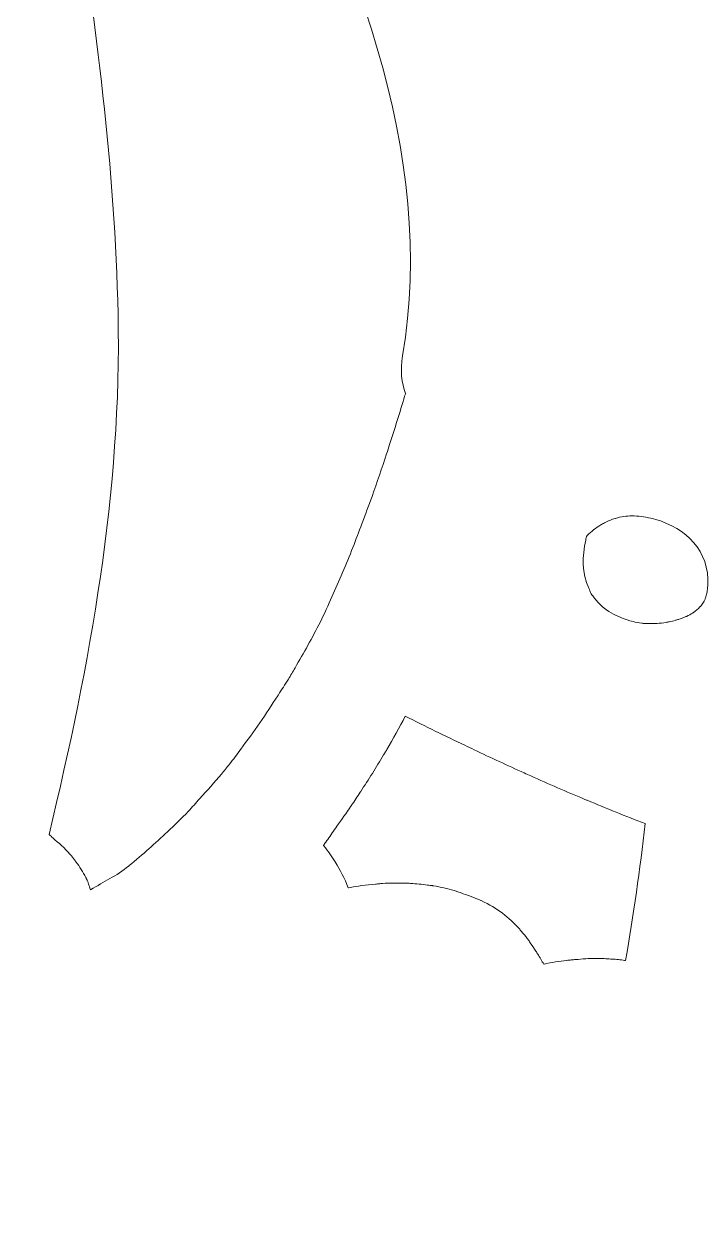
# Model space of a CAD drawing. Header units: millimetres. Extents: x -416 to 1516, y -417 to 43.
# Drawn here: x 1069.4 to 1079.61, y -198.27 to -180.12 of the extents above; entities that cross this region are included whole.
import ezdxf

# ---------------------------------------------------------------- set-up
doc = ezdxf.new("R2010")
doc.units = ezdxf.units.MM
doc.header["$MEASUREMENT"] = 0
doc.layers.add('Layer 2', color=7, linetype='Continuous')

msp = doc.modelspace()

# ---------------------------------------------------------------- linework, layer by layer
at = {"layer": 'Layer 2', "lineweight": 0}
for points, knots in [([(1070.142259118315, -177.9196149014089), (1070.143206519574, -177.9182583950616), (1070.143981666058, -177.9166219747061), (1070.145015194703, -177.9152654683588), (1070.206596276502, -177.8278892341141), (1070.264646135429, -177.7352161655609), (1070.318906389321, -177.6372247308523), (1070.322351484807, -177.6314757277613), (1070.325882707679, -177.6256836609767), (1070.329586185326, -177.6201499763536), (1070.333634172521, -177.6137980815526), (1070.33785441449, -177.6077691644534), (1070.341644019524, -177.6008789734829), (1070.341902401686, -177.6003406773134), (1070.342246911234, -177.5999100403777), (1070.342505293395, -177.5993717442082), (1070.427426897107, -177.607316995671), (1070.511487226947, -177.6113003873258), (1070.594686282916, -177.6113219191726), (1070.59485853769, -177.6113219191726), (1070.595030792464, -177.6113003873258), (1070.595203047238, -177.6113003873258), (1070.595375302013, -177.6113003873258), (1070.595547556787, -177.6113219191726), (1070.595633684174, -177.6113219191726), (1070.595719811561, -177.6113219191726), (1070.595719811561, -177.6113219191726), (1070.595805938948, -177.6113219191726), (1070.598475887949, -177.6113219191726), (1070.600973582176, -177.6109343459305), (1070.603643531177, -177.6109343459305), (1070.67891886753, -177.6106759637691), (1070.753332930011, -177.6068863587354), (1070.826885718621, -177.6000607633052), (1070.827488610331, -177.5999961677649), (1070.828091502041, -177.6000392314584), (1070.828694393751, -177.5999746359181), (1070.828694393751, -177.5999746359181), (1070.829211158074, -177.5999100403777), (1070.829211158074, -177.5999100403777), (1070.851690406115, -177.597799919393), (1070.873566762447, -177.593838059585), (1070.895873755714, -177.5911250468903), (1070.897079539134, -177.5909743239629), (1070.898285322553, -177.5908020691886), (1070.899491105973, -177.5906513462611), (1070.9019888002, -177.5903499004062), (1070.90440036704, -177.5898331360834), (1070.906811933879, -177.5895316902284), (1070.956076799318, -177.5832874546614), (1071.005083282596, -177.5766341140055), (1071.05331461939, -177.5673323561953), (1071.054434275422, -177.5671170377275), (1071.055467804068, -177.5670524421871), (1071.0565874601, -177.5668371237193), (1071.056931969649, -177.566772528179), (1071.057190351811, -177.5666864007918), (1071.057534861359, -177.5666218052515), (1071.083286950111, -177.5616048849511), (1071.108608401928, -177.5551237990695), (1071.134102108519, -177.549224073051), (1071.135049509777, -177.5489872227364), (1071.136083038423, -177.5487934361153), (1071.137030439681, -177.5485565858007), (1071.139355879134, -177.5480182896311), (1071.141595191199, -177.5472862068405), (1071.144006758039, -177.5467263788242), (1071.187414961153, -177.5364772197555), (1071.230478654719, -177.5255605734367), (1071.273025583961, -177.5127491246009), (1071.274834259091, -177.5122108284313), (1071.276729061608, -177.511844787036), (1071.278537736738, -177.5112849590197), (1071.279140628448, -177.5111127042454), (1071.279743520158, -177.5108758539308), (1071.280346411867, -177.5107035991565), (1071.305926245846, -177.5028875387744), (1071.331161570275, -177.4942317363677), (1071.356396894704, -177.4854682747271), (1071.357258168576, -177.4851668288721), (1071.358205569834, -177.4848869148639), (1071.359066843705, -177.484585469009), (1071.361306155771, -177.4838103225248), (1071.363373213062, -177.4828413894196), (1071.365612525127, -177.4820662429354), (1071.406006269692, -177.4678336922119), (1071.445969377321, -177.4523738262219), (1071.485415720627, -177.435708176812), (1071.488257924402, -177.4345023933922), (1071.491186255565, -177.4335765239805), (1071.49402845934, -177.4323707405607), (1071.494889733211, -177.4320046991654), (1071.495751007083, -177.4315955940765), (1071.496612280954, -177.4312295526812), (1071.520383439802, -177.4210234573061), (1071.54415459865, -177.4107097026971), (1071.56758124795, -177.3995992697572), (1071.568011884886, -177.3993839512894), (1071.568442521821, -177.3992116965151), (1071.568873158757, -177.3989963780473), (1071.569045413532, -177.398931782507), (1071.569131540919, -177.3988887188134), (1071.569303795693, -177.398824123273), (1071.56938992308, -177.3987810595795), (1071.569476050467, -177.3987595277327), (1071.569476050467, -177.3987164640391), (1071.569562177854, -177.3986949321923), (1071.569648305241, -177.3986734003456), (1071.569648305241, -177.3986518684988), (1071.571629235145, -177.3977259990871), (1071.573437910275, -177.3965632793608), (1071.575418840179, -177.3956374099492), (1071.614520673937, -177.3769047032481), (1071.652761233823, -177.3562771940302), (1071.690829538935, -177.3350467931024), (1071.695222035679, -177.3325706307223), (1071.699786787197, -177.330525105278), (1071.70417928394, -177.3280274110512), (1071.705471194747, -177.3272953282605), (1071.706763105554, -177.3265417136231), (1071.708055016361, -177.3258096308325), (1071.728122697563, -177.3143546883441), (1071.748448760926, -177.3035457012591), (1071.768171932579, -177.2913802078268), (1071.768860951676, -177.2909711027379), (1071.769549970773, -177.2906481250362), (1071.770152862483, -177.2902390199473), (1071.771961537613, -177.2890978320678), (1071.773684085355, -177.2876982620269), (1071.775492760485, -177.2865570741475), (1071.814939103791, -177.2620968962022), (1071.853007408903, -177.2349452374091), (1071.891075714015, -177.2076428556884), (1071.898827178857, -177.2020230436781), (1071.907009280634, -177.197178378152), (1071.914760745476, -177.1914724387546), (1071.917258439703, -177.1896852954716), (1071.919670006543, -177.187962747729), (1071.922167700769, -177.1862186681396), (1071.933967152806, -177.1774336746522), (1071.946197241779, -177.1697252735039), (1071.957910566429, -177.1606818978551), (1071.958513458139, -177.1601866653791), (1071.959202477236, -177.1597560284435), (1071.959891496333, -177.1592392641207), (1071.961700171463, -177.1577966303863), (1071.963422719205, -177.15603101895), (1071.965317521722, -177.1545668533688), (1072.004074845931, -177.1241638857115), (1072.041281877172, -177.0903804181093), (1072.078488908413, -177.0568122689749), (1072.099331736099, -177.0382302852013), (1072.121380347204, -177.0219306771867), (1072.141706410567, -177.0022290373804), (1072.141706410567, -177.0022290373804), (1072.141706410567, -177.0022075055336), (1072.141706410567, -177.0022075055336), (1072.14851047415, -176.9955972285713), (1072.153161353056, -176.9886639739073), (1072.159793161865, -176.9820321650982), (1072.163496639511, -176.9784148148387), (1072.166080461125, -176.9746252098049), (1072.169697811385, -176.9709863276986), (1072.170817467417, -176.9698236079723), (1072.171678741289, -176.9685962927057), (1072.172884524708, -176.9674335729794), (1072.228953453731, -176.9107832840938), (1072.280716013397, -176.8534870398048), (1072.327138675061, -176.795372585338), (1072.327397057222, -176.7950280757894), (1072.327827694158, -176.7946835662409), (1072.328086076319, -176.7943390566924), (1072.328602840642, -176.7936715694421), (1072.329291859739, -176.7930040821919), (1072.329808624062, -176.7923365949416), (1072.330928280094, -176.7909585567475), (1072.332392445676, -176.7896451140937), (1072.333512101708, -176.7882670758996), (1072.333512101708, -176.7882670758996), (1072.333512101708, -176.7882455440528), (1072.333512101708, -176.7882455440528), (1072.337560088904, -176.7831209645185), (1072.341091311776, -176.7778887257503), (1072.344967044197, -176.7726995506757), (1072.347292483649, -176.7696420284325), (1072.348842776618, -176.7663907195683), (1072.35116821607, -176.7633116654784), (1072.35237399949, -176.7617398406632), (1072.353235273361, -176.7600603566142), (1072.354441056781, -176.7584669999522), (1072.354957821104, -176.7577564490084), (1072.355302330653, -176.757002834371), (1072.355905222362, -176.7562922834272), (1072.40611748906, -176.6901249182636), (1072.450731475594, -176.6227517696802), (1072.490005564126, -176.5542804969108), (1072.490263946287, -176.5538498599752), (1072.490608455836, -176.5534192230395), (1072.490866837997, -176.5529885861039), (1072.491555857094, -176.551782802684), (1072.492503258353, -176.5506631466513), (1072.49319227745, -176.5494573632315), (1072.494484188257, -176.5471749874725), (1072.496378990774, -176.5450218027942), (1072.49767090158, -176.5427394270352), (1072.505508493809, -176.5291312998685), (1072.513518340813, -176.5154801090082), (1072.520839168719, -176.501721258914), (1072.520839168719, -176.5016566633736), (1072.520839168719, -176.5015920678333), (1072.520925296106, -176.5015274722929), (1072.521786569977, -176.4998264563971), (1072.5223033343, -176.4979962494206), (1072.523250735559, -176.4962952335247), (1072.523681372494, -176.4954124278066), (1072.523939754655, -176.4944434947014), (1072.524456518978, -176.4935606889833), (1072.524628773753, -176.493194647588), (1072.524801028527, -176.4927855424991), (1072.524973283301, -176.4924195011038), (1072.56614217435, -176.4136129418787), (1072.603176950816, -176.3336436629274), (1072.632115752892, -176.2511120942088), (1072.655628529579, -176.1840834551739), (1072.675437828619, -176.1157413734853), (1072.691974286949, -176.0458920625219), (1072.693610707304, -176.0391095307853), (1072.693524579917, -176.0314226614838), (1072.695074872885, -176.0246185979005), (1072.695591637208, -176.022379285835), (1072.696452911079, -176.0203122285439), (1072.696969675402, -176.0180729164785), (1072.697400312338, -176.0167810056715), (1072.697744821886, -176.0155106267113), (1072.698089331435, -176.0141756522108), (1072.698347713596, -176.0130990598716), (1072.698778350532, -176.0121085949196), (1072.699036732693, -176.0110320025805), (1072.699467369629, -176.0089864771361), (1072.700242516113, -176.0070916746192), (1072.700759280436, -176.0050892128684), (1074.370855444298, -178.8054350780538), (1075.619185793378, -182.1342370588296), (1075.101387941945, -185.1261087011481), (1075.063836401156, -185.343623417348), (1075.086574031359, -185.5307351658907), (1075.145140654608, -185.6929776313991), (1075.141006540026, -185.7068872044208), (1075.136700170669, -185.7207752455958), (1075.132566056087, -185.7346632867707), (1075.059874541348, -185.9780592828036), (1074.984685332382, -186.2207447278927), (1074.907084556577, -186.4609540106017), (1074.891926136442, -186.5074412678058), (1074.876423206758, -186.5534332925339), (1074.860920277075, -186.5994899128023), (1074.789779055304, -186.8166816513005), (1074.717087540566, -187.0323661605239), (1074.641984458987, -187.2436151093101), (1074.591858319677, -187.3838735592533), (1074.540009632624, -187.5198687035336), (1074.488160945571, -187.6559930388945), (1074.443719213811, -187.7754732566923), (1074.3996219916, -187.8956855572808), (1074.35397447642, -188.0110962560366), (1074.251052248798, -188.2690693123415), (1074.14563232695, -188.5193770311917), (1074.037370201326, -188.7566579827383), (1073.985952151208, -188.8692480095656), (1073.918600534472, -189.0254615579749), (1073.863823516256, -189.1326901549533), (1073.741781008691, -189.3713276128472), (1073.613451201866, -189.6018906281975), (1073.481676299555, -189.8288578251351), (1073.448689510284, -189.8857449643353), (1073.415358211464, -189.9422014665999), (1073.381596275708, -189.9983565230094), (1073.333451066302, -190.0786487796626), (1073.280827232765, -190.1544624121848), (1073.230787220842, -190.2329029300146), (1073.227686634905, -190.2377691273875), (1073.224413794194, -190.2424200062926), (1073.221313208257, -190.2472862036655), (1073.046043975445, -190.5245517946878), (1072.861042347887, -190.7924940960531), (1072.665188669551, -191.0511131077614), (1072.66312161226, -191.0538476523029), (1072.661140682356, -191.0567329197717), (1072.659073625064, -191.0594674643132), (1072.604210479462, -191.1322881701327), (1072.552706301957, -191.2079726115742), (1072.495948353838, -191.2791138333446), (1072.456071373596, -191.3290031223404), (1072.415677629032, -191.3785048380941), (1072.374853247531, -191.427683576146), (1072.27012234478, -191.5538601982933), (1072.157812231961, -191.6743739447367), (1072.047310794271, -191.7962441975274), (1071.988571916248, -191.8609904608033), (1071.934225534968, -191.9289234374031), (1071.873161217492, -191.9920978758639), (1071.772564429323, -192.0963120142927), (1071.667144507474, -192.1973825030912), (1071.56069105698, -192.2976778454055), (1071.376895212842, -192.4719350814188), (1071.187414961153, -192.642531903479), (1070.985790747879, -192.8057002383992), (1070.984498837072, -192.8068629581255), (1070.983120798878, -192.8080472096985), (1070.981742760683, -192.8091668657312), (1070.782702369023, -192.969988229352), (1070.610447594761, -193.0475028777702), (1070.400469024935, -193.1709664872228), (1070.375061445731, -193.1005142845494), (1070.372908261053, -193.0706496130617), (1070.338629560974, -193.0011017479532), (1070.336907013232, -192.9976781843147), (1070.336993140619, -192.9962355505803), (1070.335098338102, -192.992596668474), (1070.334409319005, -192.9913478213606), (1070.333634172521, -192.9902927608682), (1070.332859026037, -192.9891085092952), (1070.289278568148, -192.9042730329709), (1070.238118900192, -192.8260693654557), (1070.18325575459, -192.751095474958), (1070.18325575459, -192.7510524112644), (1070.183169627202, -192.7510308794176), (1070.183169627202, -192.7509878157241), (1070.183169627202, -192.7509878157241), (1070.183169627202, -192.7509662838773), (1070.183169627202, -192.7509662838773), (1070.181877716396, -192.7491791405943), (1070.180585805589, -192.7474996565452), (1070.179207767394, -192.7457986406494), (1070.178691003072, -192.7451742170927), (1070.178174238749, -192.7446359209231), (1070.1778297292, -192.7440114973664), (1070.177485219652, -192.743559328584), (1070.177140710103, -192.7431286916483), (1070.176796200555, -192.7426765228659), (1070.15681464674, -192.71500809975), (1070.136144073829, -192.6882009505054), (1070.11478448182, -192.6617813745029), (1070.11478448182, -192.6617813745029), (1070.114267717498, -192.6612000146397), (1070.114267717498, -192.6612000146397), (1070.11418159011, -192.6610277598655), (1070.114095462723, -192.6608555050912), (1070.113923207949, -192.6606832503169), (1070.113837080562, -192.6605971229298), (1070.113750953175, -192.6605109955427), (1070.113750953175, -192.6604248681556), (1070.113234188852, -192.659886571986), (1070.112889679303, -192.6593482758164), (1070.112459042368, -192.6588315114936), (1070.111167131561, -192.6572812185253), (1070.110047475528, -192.655623266323), (1070.108841692108, -192.6540729733546), (1070.108841692108, -192.6540729733546), (1070.108841692108, -192.6540514415078), (1070.108841692108, -192.6540514415078), (1070.105568851397, -192.6501541772402), (1070.101951501138, -192.646601422521), (1070.09859253304, -192.6428118174872), (1070.098334150878, -192.6424888397855), (1070.09798964133, -192.6421658620837), (1070.097731259168, -192.641842884382), (1070.097300622233, -192.6413261200592), (1070.09678385791, -192.6409170149703), (1070.096267093587, -192.6404863780347), (1070.09497518278, -192.6392805946148), (1070.093511017199, -192.6381394067353), (1070.092305233779, -192.6367613685412), (1070.091874596843, -192.6362661360652), (1070.091357832521, -192.6358570309764), (1070.090927195585, -192.6354263940407), (1070.090754940811, -192.6352756711132), (1070.090668813423, -192.6351464800325), (1070.090496558649, -192.6349742252583), (1070.013843184103, -192.5437653222863), (1069.92444295626, -192.4654109318436), (1069.832458906804, -192.3897480222488), (1069.814544410281, -192.3750417708962), (1069.80076402834, -192.3561798731144), (1069.782332767494, -192.3419903860845), (1069.780437964977, -192.3403970294226), (1069.779059926783, -192.3385668224461), (1069.777165124266, -192.3371241887116), (1069.777165124266, -192.3371241887116), (1069.777078996879, -192.3371241887116), (1069.777078996879, -192.3371241887116), (1070.397626821159, -189.7639608389318), (1070.873136125511, -187.166401906747), (1070.817153323876, -184.497077329235), (1070.770989044373, -182.2980513491533), (1070.482031660548, -180.1040207575251), (1070.142259118315, -177.9196149014089)], [0, 0, 0, 0, 1, 1, 1, 2, 2, 2, 3, 3, 3, 4, 4, 4, 5, 5, 5, 6, 6, 6, 7, 7, 7, 8, 8, 8, 9, 9, 9, 10, 10, 10, 11, 11, 11, 12, 12, 12, 13, 13, 13, 14, 14, 14, 15, 15, 15, 16, 16, 16, 17, 17, 17, 18, 18, 18, 19, 19, 19, 20, 20, 20, 21, 21, 21, 22, 22, 22, 23, 23, 23, 24, 24, 24, 25, 25, 25, 26, 26, 26, 27, 27, 27, 28, 28, 28, 29, 29, 29, 30, 30, 30, 31, 31, 31, 32, 32, 32, 33, 33, 33, 34, 34, 34, 35, 35, 35, 36, 36, 36, 37, 37, 37, 38, 38, 38, 39, 39, 39, 40, 40, 40, 41, 41, 41, 42, 42, 42, 43, 43, 43, 44, 44, 44, 45, 45, 45, 46, 46, 46, 47, 47, 47, 48, 48, 48, 49, 49, 49, 50, 50, 50, 51, 51, 51, 52, 52, 52, 53, 53, 53, 54, 54, 54, 55, 55, 55, 56, 56, 56, 57, 57, 57, 58, 58, 58, 59, 59, 59, 60, 60, 60, 61, 61, 61, 62, 62, 62, 63, 63, 63, 64, 64, 64, 65, 65, 65, 66, 66, 66, 67, 67, 67, 68, 68, 68, 69, 69, 69, 70, 70, 70, 71, 71, 71, 72, 72, 72, 73, 73, 73, 74, 74, 74, 75, 75, 75, 76, 76, 76, 77, 77, 77, 78, 78, 78, 79, 79, 79, 80, 80, 80, 81, 81, 81, 82, 82, 82, 83, 83, 83, 84, 84, 84, 85, 85, 85, 86, 86, 86, 87, 87, 87, 88, 88, 88, 89, 89, 89, 90, 90, 90, 91, 91, 91, 92, 92, 92, 93, 93, 93, 94, 94, 94, 95, 95, 95, 96, 96, 96, 97, 97, 97, 98, 98, 98, 99, 99, 99, 100, 100, 100, 101, 101, 101, 102, 102, 102, 103, 103, 103, 104, 104, 104, 105, 105, 105, 106, 106, 106, 107, 107, 107, 108, 108, 108, 109, 109, 109, 110, 110, 110, 111, 111, 111, 112, 112, 112, 113, 113, 113, 114, 114, 114, 115, 115, 115, 116, 116, 116, 117, 117, 117, 118, 118, 118, 119, 119, 119, 120, 120, 120, 121, 121, 121, 122, 122, 122, 123, 123, 123, 124, 124, 124, 125, 125, 125, 126, 126, 126, 127, 127, 127, 128, 128, 128, 129, 129, 129, 130, 130, 130, 131, 131, 131, 132, 132, 132, 132]), ([(1079.697489828817, -188.588838768913), (1079.695164389364, -188.6240002747094), (1079.691891548654, -188.6558458761012), (1079.687240669748, -188.6867656080813), (1079.685776504167, -188.6967348531417), (1079.683364937327, -188.7061873338794), (1079.681384007424, -188.715833601238), (1079.678455676261, -188.7301522793486), (1079.67337416042, -188.7436742791282), (1079.668981663677, -188.7574331292224), (1079.666225587288, -188.7660673997823), (1079.664503039546, -188.7750677117376), (1079.661144071448, -188.7835081956764), (1079.660282797576, -188.7858551669758), (1079.659163141544, -188.7881590745815), (1079.658301867672, -188.7905060458808), (1079.655631918671, -188.7974177686981), (1079.653048097057, -188.8043079596686), (1079.649689128959, -188.8110904914052), (1079.645382759603, -188.8197247619651), (1079.638061931696, -188.8282298414443), (1079.632463651533, -188.8367779846171), (1079.620319689947, -188.858008385545), (1079.608003473588, -188.8791526590857), (1079.588797066257, -188.9004261237071), (1079.586385499418, -188.9031606682485), (1079.582337512222, -188.9060244038706), (1079.579150798899, -188.9088235439524), (1079.551676162404, -188.9375685594075), (1079.519981283939, -188.9665288933303), (1079.476831462987, -188.997190243149), (1079.474161513986, -188.9990850456659), (1079.4707164185, -189.0007214660214), (1079.467701959951, -189.0025086093044), (1079.442035998586, -189.019798682271), (1079.412752686961, -189.0360121628985), (1079.380196534625, -189.05112751934), (1079.379938152464, -189.0512567104207), (1079.379593642916, -189.0513428378078), (1079.379335260754, -189.0514720288885), (1079.366674534846, -189.0572210319795), (1079.352980280292, -189.0623886752074), (1079.339544407899, -189.0677931687499), (1079.314050701309, -189.0780638596653), (1079.287437338685, -189.0878823817983), (1079.259445937867, -189.0967104389792), (1079.258584663996, -189.0969903529874), (1079.257637262738, -189.097227203302), (1079.256689861479, -189.0975071173102), (1079.241531441344, -189.1022656554492), (1079.226028511661, -189.1068304069671), (1079.210181072428, -189.1111152444769), (1079.180380996481, -189.1191250914801), (1079.149805774049, -189.1261444735313), (1079.118541532521, -189.1323887090983), (1079.102866348063, -189.1355538905754), (1079.087363418379, -189.1390851134478), (1079.071343724373, -189.1417765942956), (1079.025868463968, -189.14937733621), (1078.979876439239, -189.1553631896156), (1078.933712159737, -189.1588298169476), (1078.931472847672, -189.1590020717219), (1078.929061280832, -189.1594757723511), (1078.926821968767, -189.1596264952786), (1078.898744440562, -189.161564361489), (1078.871872695777, -189.1597341545125), (1078.844484186669, -189.1596910908189), (1078.816578913239, -189.1596264952786), (1078.787984620711, -189.1613490430212), (1078.760768366378, -189.1597556863593), (1078.748193767856, -189.1590451354155), (1078.735963678884, -189.1580546704634), (1078.723561335137, -189.1569134825839), (1078.717704672812, -189.1563751864144), (1078.712709284358, -189.1546741705185), (1078.706852622033, -189.1540712788086), (1078.659654813885, -189.1490974222018), (1078.613318279609, -189.1429177821751), (1078.572321643334, -189.1310537345978), (1078.326169570913, -189.0595464714321), (1078.133760988062, -188.9700816480495), (1077.989325359843, -188.7712781067038), (1077.973908557547, -188.7501553650098), (1077.956424697959, -188.7338557569953), (1077.942213679082, -188.7099984707599), (1077.926021730301, -188.6828468119668), (1077.91827026546, -188.6540156691246), (1077.905523412164, -188.6261534593876), (1077.802515057155, -188.398992475829), (1077.805529515705, -188.150450368415), (1077.860823298243, -187.9030709807273), (1077.865904814084, -187.8805056052989), (1077.860564916082, -187.8506409338111), (1077.879857450799, -187.8321881411183), (1077.879943578186, -187.8321020137311), (1077.880029705573, -187.8320589500375), (1077.880115832961, -187.8319728226504), (1077.947639704471, -187.7676356644634), (1078.015766467692, -187.7167559105156), (1078.085357396494, -187.6732185163208), (1078.104133166889, -187.6615482553645), (1078.123339574219, -187.6523326249414), (1078.142373726775, -187.64216959326), (1078.195428197248, -187.6150179344668), (1078.249343941592, -187.5918927310221), (1078.30524061584, -187.5753347408461), (1078.306274144486, -187.5750117631443), (1078.307307673132, -187.5745595943619), (1078.308427329164, -187.574258148507), (1078.308599583939, -187.5741935529666), (1078.3088579661, -187.5741289574263), (1078.309116348261, -187.5740643618859), (1078.329700793786, -187.5680785084803), (1078.349940729762, -187.5610160627355), (1078.371128066996, -187.5566235659918), (1078.451140409641, -187.5398287255013), (1078.53494235732, -187.5335844899342), (1078.62468709471, -187.5390966427106), (1078.716154379844, -187.5454916012051), (1078.812703180818, -187.5623079735425), (1078.917950847892, -187.5926463456595), (1079.356597630552, -187.7190813499681), (1079.731940783669, -188.0564207935145), (1079.697575956204, -188.5873315396382), (1079.697489828817, -188.5878698358078), (1079.697489828817, -188.5883004727435), (1079.697489828817, -188.588838768913)], [0, 0, 0, 0, 1, 1, 1, 2, 2, 2, 3, 3, 3, 4, 4, 4, 5, 5, 5, 6, 6, 6, 7, 7, 7, 8, 8, 8, 9, 9, 9, 10, 10, 10, 11, 11, 11, 12, 12, 12, 13, 13, 13, 14, 14, 14, 15, 15, 15, 16, 16, 16, 17, 17, 17, 18, 18, 18, 19, 19, 19, 20, 20, 20, 21, 21, 21, 22, 22, 22, 23, 23, 23, 24, 24, 24, 25, 25, 25, 26, 26, 26, 27, 27, 27, 28, 28, 28, 29, 29, 29, 30, 30, 30, 31, 31, 31, 32, 32, 32, 33, 33, 33, 34, 34, 34, 35, 35, 35, 36, 36, 36, 37, 37, 37, 38, 38, 38, 39, 39, 39, 40, 40, 40, 41, 41, 41, 42, 42, 42, 42]), ([(1076.932542319743, -191.4112763088975), (1076.966907147208, -191.4267361748876), (1077.001358102061, -191.4418084676356), (1077.035550674752, -191.4571176106981), (1077.302717829633, -191.5768346788106), (1077.569971111901, -191.6927406100424), (1077.836707629846, -191.8047708088534), (1077.851952177369, -191.8111442355011), (1077.867282852278, -191.8175607258424), (1077.882441272413, -191.8239126206433), (1078.170279000206, -191.944297176006), (1078.460786677, -192.0614088906577), (1078.754050430181, -192.1749463187435), (1078.678947348603, -192.8655157087618), (1078.580245362951, -193.5532213631581), (1078.459839275741, -194.237288135448), (1078.455188396836, -194.2368790303591), (1078.450709772705, -194.2365775845041), (1078.4460588938, -194.2360177564878), (1078.430900473665, -194.2340368265838), (1078.41574205353, -194.2310438998809), (1078.400239123846, -194.2292782884448), (1078.367855226285, -194.2255532789513), (1078.335643583498, -194.2208593363527), (1078.302915176388, -194.2181678555048), (1078.273804119538, -194.2157562886651), (1078.244176298364, -194.2162515211412), (1078.21489298674, -194.2145074415517), (1078.204040935961, -194.2139476135354), (1078.193188885183, -194.2119666836314), (1078.182336834404, -194.2114714511554), (1078.153398032328, -194.2102010721952), (1078.124459230252, -194.2092106072432), (1078.095348173402, -194.2086938429204), (1078.091903077916, -194.2086292473801), (1078.088457982431, -194.2091675435496), (1078.085012886946, -194.2091244798561), (1078.061241728098, -194.2086723110736), (1078.037815078798, -194.2060238939193), (1078.01404391995, -194.2061746168468), (1078.01283813653, -194.2061746168468), (1078.011804607884, -194.2060238939193), (1078.010598824465, -194.2060238939193), (1078.01042656969, -194.2060238939193), (1078.010254314916, -194.2060454257661), (1078.010254314916, -194.2060454257661), (1077.909829781521, -194.20675597671), (1077.808716229029, -194.214981142181), (1077.707602676537, -194.2244336229186), (1077.707344294375, -194.2244551547654), (1077.707172039601, -194.2244551547654), (1077.70691365744, -194.2244766866122), (1077.6958032245, -194.2254671515642), (1077.684865046334, -194.2247350687736), (1077.673754613394, -194.2258331929595), (1077.663333199551, -194.2268236579115), (1077.652997913096, -194.228266291646), (1077.64266262664, -194.2293213521383), (1077.642404244478, -194.2293428839851), (1077.642145862317, -194.2294074795255), (1077.641973607543, -194.2294290113722), (1077.641629097994, -194.229450543219), (1077.641370715833, -194.2294720750658), (1077.641112333671, -194.2294936069126), (1077.61923597734, -194.2318190463651), (1077.597187366234, -194.2341660176645), (1077.575138755129, -194.2369005622059), (1077.461278349341, -194.2508962626147), (1077.347417943554, -194.2681002081942), (1077.233557537766, -194.291117752405), (1077.23166273525, -194.2915268574939), (1077.229595677958, -194.2915914530342), (1077.227700875441, -194.2920005581231), (1077.22442803473, -194.2862730868789), (1077.221069066632, -194.2812346347317), (1077.217796225921, -194.275550227181), (1077.187048748715, -194.222409629321), (1077.156215144122, -194.1710561747441), (1077.125123157368, -194.1214252679097), (1077.113926597041, -194.1035107713864), (1077.102299399778, -194.0862852939601), (1077.090930584677, -194.0688229662192), (1077.06621202457, -194.0306470018733), (1077.040976700141, -193.9933107795519), (1077.015310738776, -193.9572449361907), (1077.00256388548, -193.9394165670546), (1076.989558650024, -193.9216958571523), (1076.976553414567, -193.9043842523389), (1076.949681669782, -193.868684450373), (1076.921776396351, -193.834190431827), (1076.893182103824, -193.8006222826926), (1076.881124269625, -193.7863682001223), (1076.869238690201, -193.7716404169229), (1076.856750219067, -193.757752375748), (1076.706113418975, -193.5904929899391), (1076.527571345451, -193.450126880762), (1076.285208878064, -193.3352544781756), (1076.280471871772, -193.3329936342635), (1076.275476483318, -193.331852446384), (1076.270739477026, -193.3296346661653), (1076.269964330542, -193.3292901566168), (1076.269275311445, -193.3291179018426), (1076.268500164961, -193.328773392294), (1076.185817873315, -193.2901883228592), (1076.101326906539, -193.2600006736697), (1076.016491430215, -193.2310403397468), (1076.00073011837, -193.2256358462044), (1075.98539944346, -193.2179920405965), (1075.969552004228, -193.2128243973686), (1075.969552004228, -193.212781333675), (1075.969379749454, -193.212781333675), (1075.969379749454, -193.2127382699815), (1075.96920749468, -193.2126736744411), (1075.969035239905, -193.212587547054), (1075.968862985131, -193.2125229515136), (1075.956805150933, -193.2086256872459), (1075.944747316734, -193.2051805917607), (1075.932689482536, -193.2014340504205), (1075.915205622948, -193.1959864931844), (1075.897721763361, -193.1903236174805), (1075.880151776386, -193.1852636334866), (1075.880151776386, -193.1852636334866), (1075.879290502515, -193.1850483150187), (1075.879290502515, -193.1850483150187), (1075.77645440228, -193.1554635575392), (1075.673101537722, -193.1300775101822), (1075.568198380196, -193.1123998639736), (1075.567767743261, -193.1123352684332), (1075.567337106325, -193.1121630136589), (1075.56690646939, -193.1120984181186), (1075.566734214615, -193.1120768862718), (1075.566561959841, -193.1120338225782), (1075.566389705067, -193.1119907588847), (1075.565959068131, -193.111861567804), (1075.565528431195, -193.1117539085701), (1075.56509779426, -193.1116677811829), (1075.560446915355, -193.1109141665455), (1075.556140545998, -193.1100098289807), (1075.551661921867, -193.10927774619), (1075.527201743922, -193.105315886382), (1075.502397056428, -193.1050575042206), (1075.477936878483, -193.10184925905), (1075.39335978432, -193.0907172942633), (1075.308438180609, -193.0806834536625), (1075.222655303026, -193.0760110429106), (1075.222483048252, -193.0759895110638), (1075.222138538703, -193.0759895110638), (1075.221966283929, -193.075967979217), (1075.22162177438, -193.0759464473703), (1075.221449519606, -193.0759249155235), (1075.221277264832, -193.0759033836767), (1075.192855227079, -193.0743746225551), (1075.164433189325, -193.0731473072885), (1075.136011151572, -193.0723506289575), (1075.135838896798, -193.0723506289575), (1075.135494387249, -193.0723721608043), (1075.135322132475, -193.0723721608043), (1075.135149877701, -193.0723721608043), (1075.134977622926, -193.0723506289575), (1075.134805368152, -193.0723506289575), (1075.023356529204, -193.069228511174), (1074.911390925934, -193.069529957029), (1074.798736303566, -193.0768292530883), (1074.798564048792, -193.0768507849351), (1074.798391794018, -193.0768077212416), (1074.798219539243, -193.0768292530883), (1074.798219539243, -193.0768292530883), (1074.798047284469, -193.0768507849351), (1074.798047284469, -193.0768507849351), (1074.780994061817, -193.0779704409678), (1074.763596329616, -193.0820830237033), (1074.746543106965, -193.0834179982039), (1074.746456979577, -193.0834179982039), (1074.74637085219, -193.0834395300507), (1074.74637085219, -193.0834395300507), (1074.7382748778, -193.0840639536074), (1074.730351158184, -193.0834395300507), (1074.722255183794, -193.0841285491477), (1074.712264406886, -193.0849467593255), (1074.702273629979, -193.0861740745921), (1074.692196725685, -193.0870568803102), (1074.556804473114, -193.0994592240571), (1074.420981583608, -193.1168354244108), (1074.285158694102, -193.1420061532999), (1074.28464192978, -193.1420922806871), (1074.284211292844, -193.1421138125338), (1074.283780655908, -193.142199939921), (1074.230123293725, -193.0020706810584), (1074.162685549602, -192.8748820621124), (1074.086290557216, -192.7527103634667), (1074.03633667268, -192.6692529253365), (1073.980267743658, -192.5888314776027), (1073.915499948535, -192.5117044024267), (1073.913519018631, -192.5092713037402), (1073.912227107824, -192.5065582910456), (1073.910160050533, -192.5041251923591), (1073.922131757344, -192.4877609888042), (1073.933328317671, -192.4708800209265), (1073.944955514934, -192.4543435625973), (1073.947453209161, -192.4508769352652), (1073.949778648613, -192.4473672442396), (1073.95227634284, -192.4439436806012), (1073.959511043359, -192.4339098400004), (1073.966228979555, -192.4235099580043), (1073.973635934849, -192.4134545855567), (1074.021005997771, -192.347890112103), (1074.066136748628, -192.2807968775278), (1074.112645537678, -192.2146725760578), (1074.183097740352, -192.1146786795984), (1074.254411216896, -192.0152446111554), (1074.322968617053, -191.9140449312762), (1074.324088273086, -191.9124515746142), (1074.325207929119, -191.9108797497991), (1074.326327585151, -191.9092863931372), (1074.328050132894, -191.9066379759829), (1074.329944935411, -191.904054154369), (1074.33175361054, -191.9014488009082), (1074.332011992702, -191.9010396958193), (1074.33235650225, -191.9006305907305), (1074.332614884412, -191.9002214856416), (1074.332701011799, -191.9000707627141), (1074.332787139186, -191.8999415716334), (1074.332873266573, -191.8997908487059), (1074.333045521347, -191.8995970620849), (1074.333131648734, -191.8994032754639), (1074.333303903509, -191.8992094888428), (1074.377228870946, -191.8342263752523), (1074.420550946673, -191.76892028396), (1074.463528512851, -191.7033773423531), (1074.465595570142, -191.7002552245696), (1074.467404245272, -191.6970039157054), (1074.469471302563, -191.6938817979219), (1074.470074194273, -191.6929989922038), (1074.470590958596, -191.692094654639), (1074.471107722919, -191.6912118489209), (1074.589791262386, -191.5099136990096), (1074.70494357898, -191.3265915555007), (1074.814928252347, -191.140384144523), (1074.816823054864, -191.1371974311991), (1074.818976239542, -191.134139908956), (1074.820871042059, -191.1309531956321), (1074.825866430512, -191.1225773072336), (1074.831464710676, -191.1145459283836), (1074.836373971742, -191.1061485081383), (1074.845503474778, -191.0905594510675), (1074.856011016008, -191.075745540481), (1074.865054391657, -191.0601349515634), (1074.961430937857, -190.8942966676422), (1075.053931751636, -190.7263051990427), (1075.141867813897, -190.5559882909907), (1075.447275528664, -190.709424231165), (1075.744070504719, -190.8545058147876), (1076.036903620965, -190.9949365195051), (1076.084273683887, -191.0176310860142), (1076.131040855099, -191.0390337417163), (1076.178238663247, -191.0614268623704), (1076.431883818349, -191.1820482680477), (1076.683634170933, -191.2988585368445), (1076.932542319743, -191.4112763088975)], [0, 0, 0, 0, 1, 1, 1, 2, 2, 2, 3, 3, 3, 4, 4, 4, 5, 5, 5, 6, 6, 6, 7, 7, 7, 8, 8, 8, 9, 9, 9, 10, 10, 10, 11, 11, 11, 12, 12, 12, 13, 13, 13, 14, 14, 14, 15, 15, 15, 16, 16, 16, 17, 17, 17, 18, 18, 18, 19, 19, 19, 20, 20, 20, 21, 21, 21, 22, 22, 22, 23, 23, 23, 24, 24, 24, 25, 25, 25, 26, 26, 26, 27, 27, 27, 28, 28, 28, 29, 29, 29, 30, 30, 30, 31, 31, 31, 32, 32, 32, 33, 33, 33, 34, 34, 34, 35, 35, 35, 36, 36, 36, 37, 37, 37, 38, 38, 38, 39, 39, 39, 40, 40, 40, 41, 41, 41, 42, 42, 42, 43, 43, 43, 44, 44, 44, 45, 45, 45, 46, 46, 46, 47, 47, 47, 48, 48, 48, 49, 49, 49, 50, 50, 50, 51, 51, 51, 52, 52, 52, 53, 53, 53, 54, 54, 54, 55, 55, 55, 56, 56, 56, 57, 57, 57, 58, 58, 58, 59, 59, 59, 60, 60, 60, 61, 61, 61, 62, 62, 62, 63, 63, 63, 64, 64, 64, 65, 65, 65, 66, 66, 66, 67, 67, 67, 68, 68, 68, 69, 69, 69, 70, 70, 70, 71, 71, 71, 72, 72, 72, 73, 73, 73, 74, 74, 74, 75, 75, 75, 76, 76, 76, 77, 77, 77, 78, 78, 78, 79, 79, 79, 80, 80, 80, 81, 81, 81, 82, 82, 82, 83, 83, 83, 84, 84, 84, 85, 85, 85, 86, 86, 86, 86]), ([(1078.183800999985, -211.1850478018925), (1078.160460478073, -211.2270994986593), (1078.137206083547, -211.2693019183536), (1078.113865561635, -211.3113536151204), (1077.867110597504, -211.7563953562744), (1077.620097251211, -212.2018892662107), (1077.373428414468, -212.6480937270909), (1077.372567140596, -212.6494932971318), (1077.371878121499, -212.6508928671727), (1077.371016847628, -212.6523139690604), (1075.793679879706, -212.2536302940298), (1074.23150133192, -211.7672689388997), (1072.695419382434, -211.2114889097417), (1071.927421471385, -210.9335988951628), (1071.163902184466, -210.6437371737726), (1070.412354604359, -210.3280157043962), (1065.464508468443, -208.2500417669274), (1060.953586567444, -205.410744790912), (1057.004904249638, -201.8890605266557), (1055.839428446978, -200.8495675595219), (1054.724940057499, -199.7414095329977), (1053.660491679944, -198.5890035613349), (1053.046575664473, -197.924358514843), (1052.444975865361, -197.2488829494195), (1051.871109084906, -196.5533827664879), (1051.870247811034, -196.5523707696891), (1051.869386537163, -196.5512941773499), (1051.868611390679, -196.5502606487044), (1051.865252422581, -196.5461480659689), (1051.86197958187, -196.541970887693), (1051.858620613772, -196.5378798368043), (1051.87067844797, -196.5257789389123), (1051.882908536943, -196.5135919136332), (1051.895052498528, -196.5013833565074), (1052.00908515909, -196.3873722277924), (1052.127251934234, -196.2761387073124), (1052.24266263299, -196.1632472346301), (1052.383136401401, -196.0259171158494), (1052.521284730359, -195.8872304907212), (1052.666409377676, -195.752225811393), (1053.763758417115, -196.9419895372241), (1055.14102146473, -197.9536848901612), (1056.48124973588, -198.7945896344172), (1060.048732238243, -201.033061957805), (1063.539130729124, -202.9675476683132), (1067.26594889768, -204.7092587545748), (1068.508250329661, -205.2898434712265), (1069.776820614717, -205.8489824684825), (1071.083200822724, -206.3908529246188), (1073.67606581231, -207.4662825440331), (1076.635919598463, -208.4087530095635), (1079.493884685639, -208.7915246498216), (1079.071774361309, -209.6004976652986), (1078.631146648745, -210.3781849074002), (1078.183800999985, -211.1850478018925)], [0, 0, 0, 0, 1, 1, 1, 2, 2, 2, 3, 3, 3, 4, 4, 4, 5, 5, 5, 6, 6, 6, 7, 7, 7, 8, 8, 8, 9, 9, 9, 10, 10, 10, 11, 11, 11, 12, 12, 12, 13, 13, 13, 14, 14, 14, 15, 15, 15, 16, 16, 16, 17, 17, 17, 18, 18, 18, 18])]:
    msp.add_open_spline(points, degree=3, knots=knots, dxfattribs=at)

doc.saveas('drawing.dxf')
